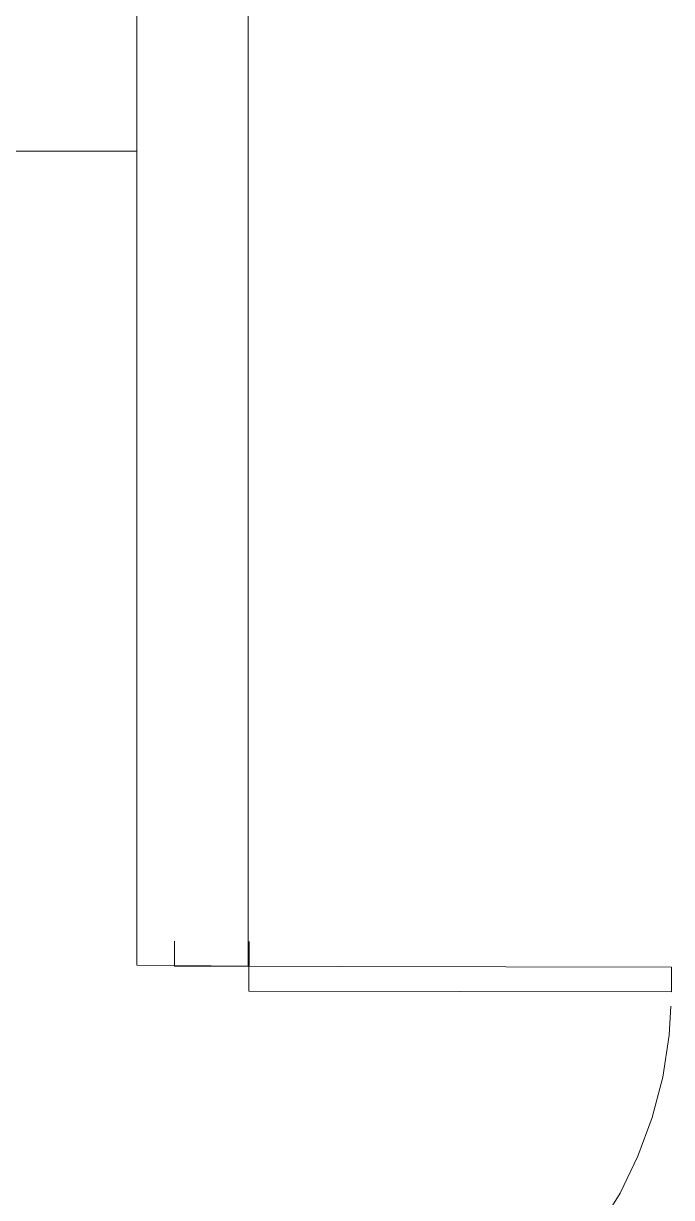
# Paper-space layout 'office1 floor1' of a CAD drawing. Header units: inches. Extents: x 0.3 to 10.8, y 1.4 to 4.2.
# Drawn here: x 3.867 to 4.166, y 2.53 to 3.073 of the extents above; entities that cross this region are included whole.
import ezdxf

# ---------------------------------------------------------------- set-up
doc = ezdxf.new("R2010")
doc.units = ezdxf.units.IN
doc.header["$MEASUREMENT"] = 0
doc.linetypes.add('DASHED', pattern=[0.75, 0.5, -0.25])
doc.layers.add('7', color=4, linetype='Continuous', lineweight=5)
doc.layers.add('WALL 1 100', color=250, linetype='Continuous', lineweight=9)
doc.layers.add('DOOR WINDOW 1 100', color=7, linetype='Continuous', lineweight=5, true_color=0x666666)

psp = doc.layouts.new('office1 floor1')

# ---------------------------------------------------------------- linework, layer by layer
at = {"layer": '7', "color": 8, "linetype": 'DASHED', "ltscale": 0.2}
psp.add_arc((3.97108, 2.62555), 0.19526, 269.8762, 359.8762, dxfattribs=at)
at = {"layer": 'DOOR WINDOW 1 100'}
for p, q in [((3.93665, 2.63711), (3.93667, 2.6486)), ((3.97108, 2.62555), (3.97113, 2.64852)), ((3.93665, 2.63711), (4.16636, 2.63662)), ((4.16636, 2.63662), (4.16634, 2.62513)), ((4.16634, 2.62513), (3.97108, 2.62555))]:
    psp.add_line(p, q, dxfattribs=at)
at = {"layer": 'WALL 1 100', "color": 0}
for p, q in [((3.91924, 3.51175), (3.91924, 2.6375)), ((3.97078, 3.51124), (3.97078, 2.63699)), ((0.31925, 3.01385), (3.91924, 3.01385)), ((3.91924, 2.6375), (3.97078, 2.63699))]:
    psp.add_line(p, q, dxfattribs=at)

doc.saveas('drawing.dxf')
